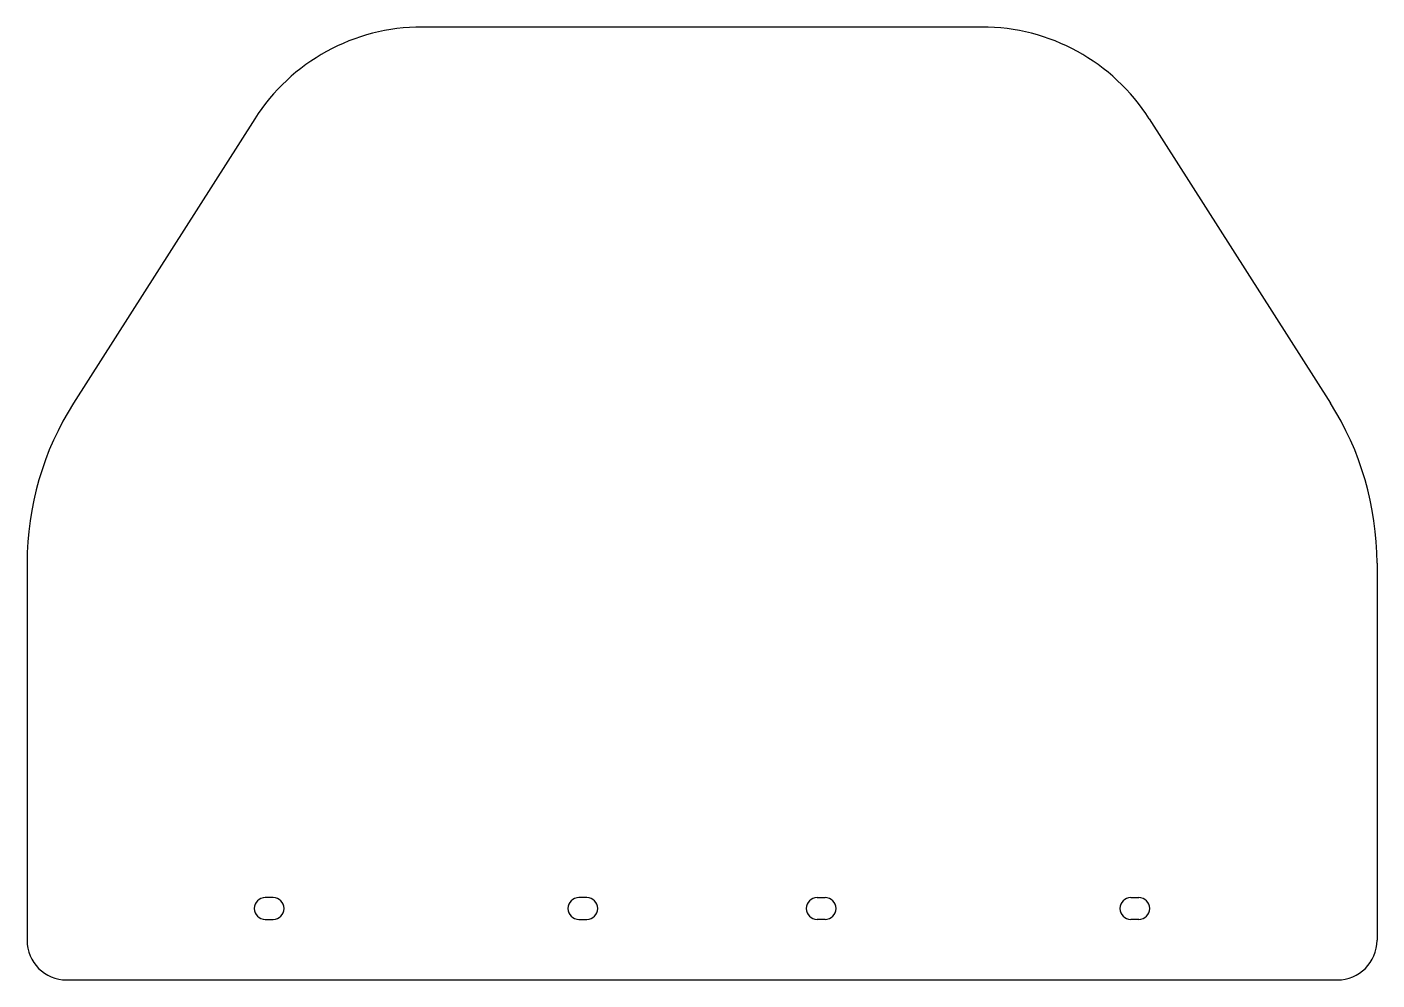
# Model space of a CAD drawing. Header units: millimetres. Extents: x -170 to 170, y 0 to 240.
import ezdxf

# ---------------------------------------------------------------- set-up
doc = ezdxf.new("R2010")
doc.units = ezdxf.units.MM

msp = doc.modelspace()

# ---------------------------------------------------------------- linework, layer by layer
at = {"color": 7, "linetype": 'Continuous', "lineweight": 25}
for p, q in [((70.49, 240), (-70.49, 240)), ((-112.66, 216.86), (-158.25, 145.3)), ((112.66, 216.86), (158.25, 145.3)), ((-170, 105), (-170, 10)), ((170, 105), (170, 10)), ((-108, 20.75), (-110, 20.75)), ((-29, 20.75), (-31, 20.75)), ((29, 20.75), (31, 20.75)), ((108, 20.75), (110, 20.75)), ((-110, 15.25), (-108, 15.25)), ((-31, 15.25), (-29, 15.25)), ((31, 15.25), (29, 15.25)), ((110, 15.25), (108, 15.25)), ((-160, 0), (160, 0))]:
    msp.add_line(p, q, dxfattribs=at)
for centre, radius, start, end in [((-70.49, 190), 50, 90, 147.5), ((70.49, 190), 50, 32.5, 90), ((-95, 105), 75, 147.5, 180), ((95, 105), 75, 0, 32.5), ((-110, 18), 2.75, 90, 270), ((-108, 18), 2.75, 270, 90), ((-31, 18), 2.75, 90, 270), ((-29, 18), 2.75, 270, 90), ((29, 18), 2.75, 90, 270), ((31, 18), 2.75, 270, 90), ((108, 18), 2.75, 90, 270), ((110, 18), 2.75, 270, 90), ((-160, 10), 10, 180, 270), ((160, 10), 10, 270, 0)]:
    msp.add_arc(centre, radius, start, end, dxfattribs=at)

doc.saveas('drawing.dxf')
